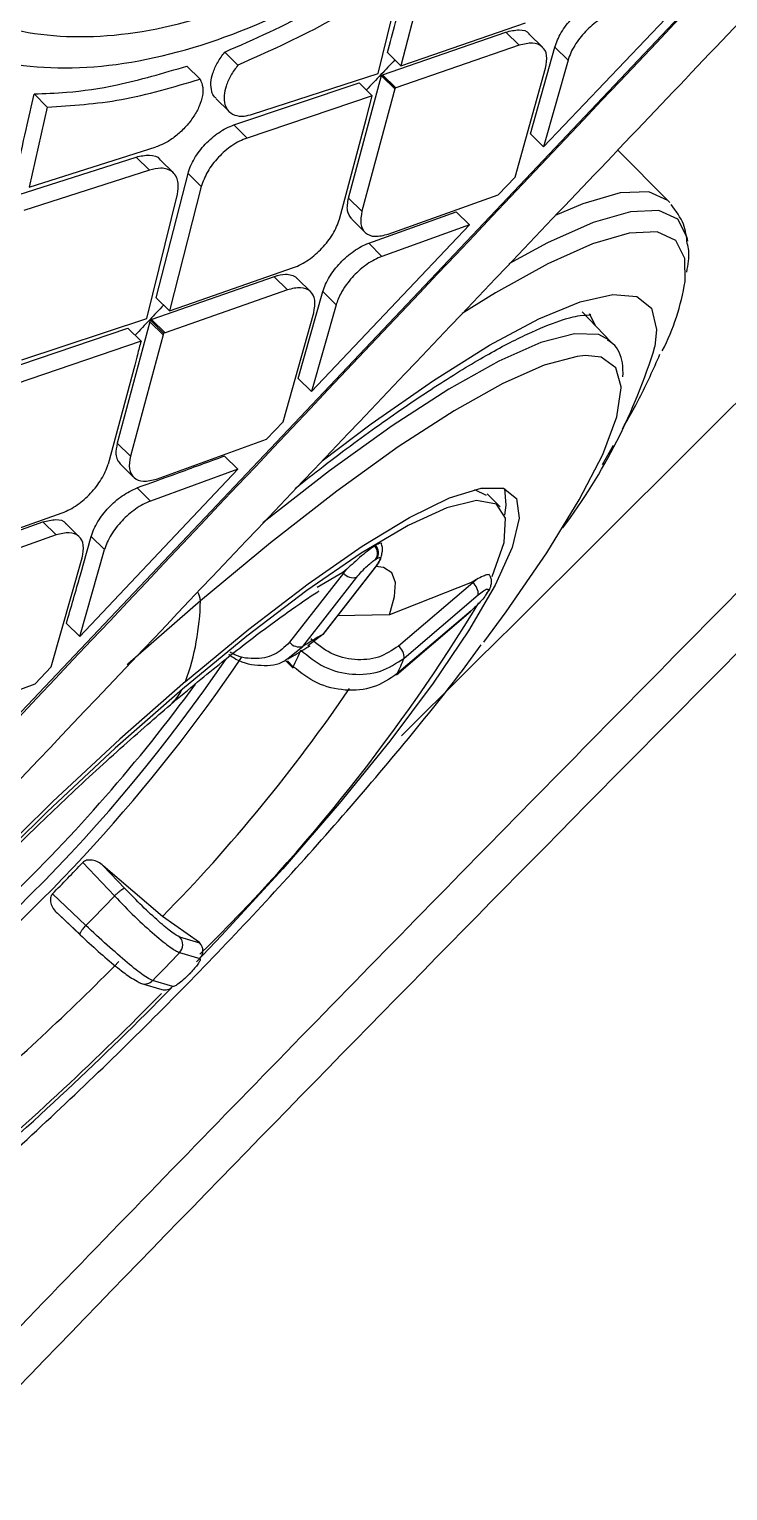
# Model space of a CAD drawing. Extents: x 525 to 613, y 487 to 635.
# Drawn here: x 537.302 to 538.042, y 578.359 to 579.906 of the extents above; entities that cross this region are included whole.
import ezdxf

# ---------------------------------------------------------------- set-up
doc = ezdxf.new("R2010")
doc.units = 0
doc.header["$MEASUREMENT"] = 0
doc.layers.add('1', color=4, linetype='Continuous')
doc.layers.add('STD TEST', color=3, linetype='Continuous')

# ---------------------------------------------------------------- blocks, each defined once
blk = doc.blocks.new('2023 VANGUARD')
at = {"layer": '1', "color": 3, "linetype": 'Continuous', "lineweight": 25}
for p, q in [((-30.8988, -12.6968), (-32.8982, -14.8088)), ((-31.2348, -12.7092), (-31.2642, -12.8234)), ((-31.2883, -12.8316), (-31.2629, -12.7288)), ((-31.113, -12.9093), (-30.9456, -12.7332)), ((-31.2395, -12.815), (-31.1324, -12.778)), ((-31.2837, -12.833), (-31.1529, -12.7877)), ((-31.1388, -12.8016), (-31.1529, -12.7877)), ((-31.1142, -12.8038), (-31.1282, -12.7899)), ((-31.4507, -12.8089), (-31.4368, -12.8227)), ((-31.2642, -12.8234), (-31.2783, -12.8095)), ((-31.1388, -12.8016), (-31.2697, -12.8469)), ((-31.2642, -12.8234), (-31.2395, -12.815)), ((-31.1271, -12.8954), (-31.1013, -12.8037)), ((-31.0872, -12.8176), (-31.1012, -12.8037)), ((-31.4769, -12.8375), (-31.4908, -12.8237)), ((-31.1433, -12.9412), (-31.111, -12.826)), ((-31.0872, -12.8176), (-31.113, -12.9093)), ((-31.4411, -12.8861), (-31.3085, -12.8415)), ((-31.4212, -12.8748), (-31.2883, -12.8316)), ((-31.3195, -12.9635), (-31.2846, -12.8336)), ((-31.2945, -12.8553), (-31.3085, -12.8415)), ((-31.2707, -12.8479), (-31.2847, -12.8341)), ((-31.2705, -12.8471), (-31.2846, -12.8332)), ((-31.2837, -12.833), (-31.2697, -12.8469)), ((-31.6527, -12.8532), (-31.6387, -12.8671)), ((-31.4602, -12.8579), (-31.4462, -12.8717)), ((-31.2945, -12.8553), (-31.4271, -12.8999)), ((-31.2707, -12.8479), (-31.3055, -12.9774)), ((-31.301, -12.88), (-31.2945, -12.8553)), ((-31.2707, -12.8479), (-31.2705, -12.8471)), ((-31.2705, -12.8471), (-31.2697, -12.8469)), ((-31.6387, -12.8671), (-31.6578, -12.9521)), ((-31.4411, -12.8861), (-31.4271, -12.8999)), ((-31.3293, -12.9858), (-31.301, -12.88)), ((-31.113, -12.9093), (-31.1271, -12.8954)), ((-31.6773, -12.9627), (-31.5445, -12.9201)), ((-31.6578, -12.9521), (-31.5234, -12.9093)), ((-31.5305, -12.9339), (-31.5445, -12.9201)), ((-31.505, -12.9368), (-31.519, -12.923)), ((-30.9809, -12.9666), (-31.0346, -12.9129)), ((-31.5305, -12.9339), (-31.6634, -12.9765)), ((-31.5233, -13.069), (-31.4896, -12.9376)), ((-31.4756, -12.9514), (-31.4896, -12.9376)), ((-31.4756, -12.9514), (-31.5093, -13.0829)), ((-31.1612, -12.96), (-31.1433, -12.9412)), ((-31.5332, -13.0912), (-31.5009, -12.9595)), ((-31.3055, -12.9774), (-31.3195, -12.9635)), ((-31.2777, -13.0017), (-31.1612, -12.96)), ((-30.9795, -12.9681), (-30.9809, -12.9666)), ((-31.3163, -12.9857), (-31.3022, -12.9996)), ((-31.2983, -13.0113), (-31.2055, -12.978)), ((-31.1914, -12.9919), (-31.2055, -12.978)), ((-31.3588, -13.1683), (-31.1914, -12.9919)), ((-31.1914, -12.9919), (-31.2842, -13.0252)), ((-31.2842, -13.0252), (-31.2982, -13.0113)), ((-31.3983, -13.0468), (-31.528, -13.0922)), ((-31.4838, -13.0741), (-31.3779, -13.0371)), ((-31.3843, -13.0607), (-31.3983, -13.0468)), ((-31.3843, -13.0607), (-31.5139, -13.1061)), ((-31.3597, -13.0628), (-31.3738, -13.0489)), ((-31.3728, -13.1544), (-31.3469, -13.0626)), ((-31.3328, -13.0765), (-31.3469, -13.0626)), ((-31.5093, -13.0829), (-31.5233, -13.069)), ((-31.5093, -13.0829), (-31.4838, -13.0741)), ((-31.3328, -13.0765), (-31.3588, -13.1683)), ((-31.6656, -13.1349), (-31.5332, -13.0912)), ((-31.5296, -13.0928), (-31.53, -13.0944)), ((-31.528, -13.0922), (-31.5296, -13.0928)), ((-31.5155, -13.1067), (-31.5295, -13.0928)), ((-31.5139, -13.1061), (-31.5279, -13.0923)), ((-31.389, -13.2003), (-31.3565, -13.085)), ((-31.0417, -13.1156), (-31.0721, -13.0841)), ((-31.6855, -13.1462), (-31.5535, -13.1011)), ((-31.53, -13.0944), (-31.5646, -13.223)), ((-31.5535, -13.1011), (-31.5394, -13.1149)), ((-31.516, -13.1082), (-31.5506, -13.2368)), ((-31.516, -13.1082), (-31.53, -13.0944)), ((-31.5155, -13.1067), (-31.516, -13.1082)), ((-31.5139, -13.1061), (-31.5155, -13.1067)), ((-31.5394, -13.1149), (-31.6715, -13.1601)), ((-31.0417, -13.1156), (-31.0435, -13.1139)), ((-31.5461, -13.1403), (-31.5743, -13.2453)), ((-31.3728, -13.1544), (-31.3588, -13.1683)), ((-31.4066, -13.2188), (-31.389, -13.2003)), ((-31.5506, -13.2368), (-31.5646, -13.223)), ((-31.5229, -13.261), (-31.4066, -13.2188)), ((-31.0508, -13.2458), (-31.0392, -13.225)), ((-31.5614, -13.2451), (-31.5474, -13.259)), ((-31.4509, -13.2368), (-31.4368, -13.2507)), ((-31.4368, -13.2507), (-31.6043, -13.4278)), ((-31.4368, -13.2507), (-31.5295, -13.2844)), ((-31.5436, -13.2705), (-31.5295, -13.2844)), ((-31.1861, -13.2722), (-31.1738, -13.278)), ((-31.1592, -13.2906), (-31.1727, -13.2767)), ((-31.7721, -13.3524), (-31.6433, -13.3064)), ((-31.728, -13.3341), (-31.6228, -13.2968)), ((-31.6292, -13.3203), (-31.6433, -13.3064)), ((-31.6048, -13.3223), (-31.6188, -13.3084)), ((-31.6292, -13.3203), (-31.758, -13.3662)), ((-31.5781, -13.3358), (-31.5921, -13.3219)), ((-31.6043, -13.4278), (-31.5781, -13.3358)), ((-31.2918, -13.3319), (-31.2908, -13.3312)), ((-31.6345, -13.4598), (-31.6017, -13.3444)), ((-31.2898, -13.3521), (-31.347, -13.4255)), ((-31.3459, -13.4245), (-31.2887, -13.3512)), ((-31.3216, -13.3565), (-31.3255, -13.3601)), ((-31.325, -13.3606), (-31.3216, -13.3565)), ((-31.2909, -13.3461), (-31.2899, -13.3455)), ((-31.325, -13.3606), (-31.3821, -13.4339)), ((-31.3681, -13.4383), (-31.3109, -13.365)), ((-31.3255, -13.3601), (-31.3528, -13.3758)), ((-31.3255, -13.3601), (-31.325, -13.3606)), ((-31.1886, -13.3703), (-31.2764, -13.4049)), ((-31.1881, -13.3709), (-31.2667, -13.4379)), ((-31.184, -13.3675), (-31.1886, -13.3703)), ((-31.1886, -13.3703), (-31.1881, -13.3709)), ((-31.1881, -13.3709), (-31.184, -13.3675)), ((-31.2608, -13.4507), (-31.1822, -13.3837)), ((-31.1721, -13.38), (-31.1725, -13.3808)), ((-31.17, -13.3774), (-31.1696, -13.3766)), ((-31.2689, -13.4683), (-31.1903, -13.4012)), ((-31.1898, -13.4005), (-31.2684, -13.4675)), ((-31.1898, -13.4005), (-31.1903, -13.4012)), ((-31.6043, -13.4278), (-31.6184, -13.4139)), ((-31.2764, -13.4049), (-31.3313, -13.4058)), ((-31.347, -13.4255), (-31.3626, -13.4378)), ((-31.3836, -13.4506), (-31.3681, -13.4383)), ((-31.6515, -13.4779), (-31.6345, -13.4598)), ((-31.3868, -13.453), (-31.3781, -13.4615)), ((-31.3844, -13.4537), (-31.3782, -13.4598)), ((-31.7678, -13.5207), (-31.6515, -13.4779)), ((-31.2689, -13.4683), (-31.2684, -13.4675)), ((-31.5675, -13.7026), (-31.6011, -13.6672)), ((-31.5167, -13.7243), (-31.5793, -13.6706)), ((-31.5565, -13.6946), (-31.5793, -13.6706)), ((-31.6331, -13.7003), (-31.5978, -13.7338)), ((-31.6306, -13.7182), (-31.604, -13.7434)), ((-31.6279, -13.7209), (-31.6039, -13.7436)), ((-31.4775, -13.7519), (-31.5167, -13.7243)), ((-31.477, -13.7524), (-31.4984, -13.7461)), ((-31.4763, -13.7532), (-31.4775, -13.7519)), ((-31.4775, -13.7519), (-31.477, -13.7524)), ((-31.477, -13.7524), (-31.4763, -13.7532)), ((-31.4986, -13.7626), (-31.4772, -13.7689)), ((-31.4871, -13.7841), (-31.4885, -13.7855)), ((-31.4882, -13.7855), (-31.4868, -13.784)), ((-31.5388, -13.7953), (-31.5174, -13.8016)), ((-31.5058, -13.7985), (-31.5273, -13.7922))]:
    blk.add_line(p, q, dxfattribs=at)
at = {"layer": '1', "color": 3, "linetype": 'Continuous', "lineweight": 25, "flags": 128}
for points in [[(-30.9809, -12.9666), (-30.9814, -12.9661), (-31.0016, -12.9568), (-31.0318, -12.958), (-31.0715, -12.9696), (-31.1008, -12.9819)], [(-30.9604, -13.009), (-30.961, -13.0053), (-30.9709, -12.9859), (-30.991, -12.9767), (-31.021, -12.9779), (-31.0604, -12.9893), (-31.1088, -13.011), (-31.1498, -13.0333)], [(-30.9632, -13.0519), (-30.9634, -13.0274), (-30.9731, -13.0084), (-30.9929, -12.9994), (-31.0223, -13.0005), (-31.0611, -13.0118), (-31.1086, -13.033), (-31.1641, -13.064), (-31.1993, -13.0859)], [(-31.3477, -13.2417), (-31.2958, -13.2027), (-31.2298, -13.1567), (-31.1703, -13.1194), (-31.1182, -13.0915), (-31.0744, -13.0735), (-31.0396, -13.0655), (-31.0142, -13.0677), (-30.9988, -13.0802), (-30.9935, -13.1026), (-30.9953, -13.1207)], [(-31.0649, -13.0858), (-31.0583, -13.098), (-31.0582, -13.0985)], [(-31.0435, -13.1139), (-31.0546, -13.1081), (-31.0805, -13.1072), (-31.1161, -13.1166), (-31.1606, -13.1363), (-31.2133, -13.1659), (-31.2734, -13.2048), (-31.3398, -13.2525), (-31.4104, -13.3074)], [(-31.0686, -13.1303), (-31.0775, -13.1312), (-31.1124, -13.1404), (-31.1561, -13.1598), (-31.2079, -13.1888), (-31.2669, -13.2271), (-31.3321, -13.2739), (-31.4024, -13.3285), (-31.4765, -13.39)], [(-31.0309, -13.1635), (-31.0364, -13.1432), (-31.052, -13.1321), (-31.0686, -13.1303)], [(-31.1763, -13.4338), (-31.1526, -13.4017), (-31.1095, -13.3392), (-31.0753, -13.2832), (-31.0505, -13.2349), (-31.0356, -13.1951), (-31.0309, -13.1643), (-31.0309, -13.1635)], [(-31.4922, -13.4754), (-31.4252, -13.4201), (-31.3624, -13.372), (-31.3052, -13.3323), (-31.2549, -13.3017), (-31.2126, -13.281), (-31.1791, -13.2706), (-31.1554, -13.2707), (-31.1419, -13.2815), (-31.1389, -13.3025), (-31.1465, -13.3334), (-31.1645, -13.3735), (-31.1926, -13.4218), (-31.23, -13.4773), (-31.2759, -13.5387), (-31.3294, -13.6048), (-31.3892, -13.6739), (-31.454, -13.7445), (-31.4806, -13.7724)], [(-31.1542, -13.2992), (-31.1526, -13.2888), (-31.1542, -13.2711)], [(-31.1677, -13.3642), (-31.1549, -13.3282), (-31.1534, -13.3024), (-31.1631, -13.2875), (-31.184, -13.2838), (-31.2154, -13.2914), (-31.2565, -13.3102), (-31.3064, -13.3396), (-31.3639, -13.379), (-31.4275, -13.4274), (-31.4956, -13.4835)], [(-31.2764, -13.4049), (-31.2708, -13.3856), (-31.27, -13.3707), (-31.2739, -13.3603), (-31.2827, -13.3547), (-31.2906, -13.3536)], [(-31.2898, -13.3521), (-31.2888, -13.3513), (-31.2887, -13.3512)], [(-31.2887, -13.3512), (-31.2881, -13.3502), (-31.288, -13.3496)], [(-31.4765, -13.39), (-31.5532, -13.4572), (-31.5541, -13.458)], [(-31.3459, -13.4245), (-31.346, -13.4246), (-31.347, -13.4255)], [(-31.4922, -13.4754), (-31.5619, -13.5366), (-31.6327, -13.6025), (-31.7031, -13.6716), (-31.7714, -13.7422), (-31.8362, -13.8129), (-31.896, -13.882), (-31.9495, -13.948), (-31.9955, -14.0094), (-32.0329, -14.0649), (-32.0609, -14.1132), (-32.0789, -14.1533), (-32.0865, -14.1842), (-32.0835, -14.2052), (-32.07, -14.216), (-32.0463, -14.2161), (-32.0129, -14.2058), (-31.9705, -14.185), (-31.9202, -14.1545), (-31.863, -14.1147), (-31.8002, -14.0666), (-31.7332, -14.0114)], [(-31.4956, -13.4835), (-31.5667, -13.5461), (-31.6388, -13.6135), (-31.7103, -13.6841), (-31.7794, -13.7562), (-31.8444, -13.8279), (-31.9037, -13.8976), (-31.9558, -13.9635), (-31.9994, -14.024), (-32.0336, -14.0775), (-32.0573, -14.1229)], [(-31.4882, -13.7855), (-31.4882, -13.7855), (-31.4885, -13.7855)], [(-31.4871, -13.7841), (-31.4868, -13.784), (-31.4868, -13.7838), (-31.4869, -13.7835)]]:
    blk.add_lwpolyline(points, dxfattribs=at)
at = {"layer": '1', "color": 3, "linetype": 'Continuous', "lineweight": 25}
for centre, radius, start, end in [((-31.2087, -13.0119), 0.2487, 332.8873, 350.7415), ((-31.5908, -12.9391), 0.6227, 323.1436, 343.037), ((-31.3011, -13.3396), 0.0121, 327.2055, 39.7391), ((-31.3001, -13.339), 0.0121, 327.2055, 39.7391), ((-31.3147, -13.3522), 0.0133, 219.1751, 286.3601), ((-31.1976, -13.383), 0.0154, 357.397, 51.7679), ((-31.4958, -13.3908), 0.0193, 2.5666, 30.8642), ((-31.1787, -13.3735), 0.00961, 310.2856, 335.728), ((-31.1783, -13.3727), 0.00956, 310.2298, 346.43), ((-31.7435, -13.3849), 0.2671, 340.1963, 358.9073), ((-32.8038, -12.4076), 1.8975, 314.3574, 328.7503), ((-31.3719, -13.4255), 0.0133, 219.1741, 286.3598), ((-31.0454, -13.9457), 0.6013, 120.1035, 122.458), ((-32.9051, -12.4511), 1.7792, 309.505, 325.8426), ((-31.5647, -13.3653), 0.2091, 333.1296, 338.454), ((-31.2762, -13.45), 0.0154, 357.3974, 51.7686), ((-32.8823, -12.4737), 1.7349, 304.295, 325.6697), ((-31.4917, -13.357), 0.2492, 333.6731, 337.9105), ((-32.8851, -12.4536), 1.7376, 313.8099, 323.8627), ((-32.7728, -12.4926), 1.7593, 315.5602, 325.7504), ((-31.5418, -13.4613), 0.0512, 310.8363, 334.3093), ((-33.3042, -12.0514), 2.3476, 315.3834, 316.5058), ((-33.2699, -12.0857), 2.3479, 315.414, 316.4751), ((-31.5071, -13.7543), 0.0119, 315.8117, 43.042), ((-31.4857, -13.7606), 0.0119, 315.8117, 43.0402), ((-33.5063, -11.8537), 2.7308, 310.5996, 315.3722), ((-33.5222, -11.8334), 2.7959, 315.5221, 316.3671), ((-34.066, -11.2924), 3.5826, 310.6298, 315.5795), ((-33.9668, -11.3936), 3.4376, 310.6051, 315.4367), ((-31.5356, -13.7844), 0.0114, 226.4751, 253.6534), ((-31.5356, -13.7843), 0.0115, 253.8936, 316.2553), ((-31.5142, -13.7905), 0.0115, 253.8936, 316.2553)]:
    blk.add_arc(centre, radius, start, end, dxfattribs=at)
for points, knots in [([(-26.2566, -9.0066), (-26.2864, -9.0326), (-26.3462, -9.0848), (-26.4359, -9.1634), (-26.5259, -9.2425), (-26.6162, -9.322), (-26.7068, -9.4021), (-26.7976, -9.4826), (-26.9625, -9.6292), (-27.2007, -9.8424), (-27.5634, -10.1702), (-27.9771, -10.5489), (-28.6449, -11.1694), (-29.5104, -11.9931), (-30.387, -12.8555), (-31.0802, -13.5544), (-31.5958, -14.0829), (-32.1064, -14.615), (-32.5004, -15.0325), (-32.7801, -15.3322), (-32.9483, -15.5135), (-33.1156, -15.6948), (-33.282, -15.8763), (-33.4475, -16.0578), (-33.6121, -16.2395), (-33.7759, -16.4212), (-33.9388, -16.6031), (-34.1008, -16.785), (-34.2619, -16.967), (-34.4222, -17.1491), (-34.5284, -17.2708), (-34.5815, -17.3315)], [0, 0, 0, 0, 0.010126, 0.020295, 0.030505, 0.040758, 0.051054, 0.061392, 0.071773, 0.107388, 0.142994, 0.196448, 0.250296, 0.375054, 0.500194, 0.562652, 0.625129, 0.687783, 0.750122, 0.771141, 0.792123, 0.813067, 0.833974, 0.854846, 0.875682, 0.896484, 0.917252, 0.937986, 0.958689, 0.97936, 1, 1, 1, 1]), ([(-34.2953, -16.3564), (-34.1482, -16.2012), (-33.8522, -15.8888), (-33.42, -15.4314), (-33.0101, -14.9978), (-32.6366, -14.6027), (-32.2647, -14.2094), (-31.8859, -13.8093), (-31.4915, -13.3934), (-31.1636, -13.0484), (-30.8998, -12.7711), (-30.6977, -12.5589), (-30.4946, -12.3458), (-30.2801, -12.1209), (-30.0435, -11.873), (-29.7782, -11.5954), (-29.4728, -11.2761), (-29.1252, -10.9132), (-28.7335, -10.5043), (-28.3069, -10.0592), (-27.8593, -9.5924), (-27.5544, -9.2736), (-27.4031, -9.1154)], [0, 0, 0, 0, 0.064164, 0.129134, 0.188798, 0.243179, 0.292266, 0.351199, 0.408496, 0.464259, 0.494029, 0.523343, 0.552199, 0.582361, 0.616634, 0.655054, 0.697624, 0.749251, 0.805912, 0.867594, 0.93432, 1, 1, 1, 1]), ([(-26.5548, -9.3729), (-26.8823, -9.6598), (-27.5372, -10.2335), (-28.505, -11.1178), (-29.4609, -12.0181), (-30.4026, -12.9353), (-31.3297, -13.8678), (-32.2405, -14.8151), (-33.1358, -15.775), (-33.7174, -16.4252), (-34.0082, -16.7503)], [0, 0, 0, 0, 0.125, 0.25, 0.375, 0.5, 0.625, 0.75, 0.875, 1, 1, 1, 1]), ([(-25.4146, -10.4282), (-25.7372, -10.6679), (-26.3791, -11.1448), (-27.2948, -11.9177), (-28.1843, -12.7094), (-29.0476, -13.5262), (-29.8857, -14.3564), (-30.7025, -15.1973), (-31.4896, -16.0589), (-32.2522, -16.9521), (-32.7261, -17.5775), (-32.9643, -17.8919)], [0, 0, 0, 0, 0.113392, 0.225638, 0.337341, 0.448782, 0.560233, 0.669481, 0.778832, 0.888788, 1, 1, 1, 1]), ([(-24.9408, -10.9166), (-25.0731, -11.004), (-25.3406, -11.1805), (-25.7398, -11.4588), (-26.1419, -11.7506), (-26.5459, -12.0569), (-26.94, -12.3686), (-27.3913, -12.7403), (-27.9037, -13.1831), (-28.49, -13.719), (-29.0089, -14.2196), (-29.452, -14.6653), (-29.8107, -15.0385), (-30.1521, -15.4062), (-30.4762, -15.7679), (-30.7928, -16.1342), (-31.1698, -16.5871), (-31.5985, -17.1306), (-32.0622, -17.7557), (-32.3496, -18.1776), (-32.4913, -18.3855)], [0, 0, 0, 0, 0.044709, 0.090349, 0.13691, 0.184379, 0.232745, 0.277954, 0.348418, 0.422679, 0.500679, 0.550525, 0.598903, 0.645795, 0.691185, 0.735062, 0.781563, 0.856423, 0.929252, 1, 1, 1, 1]), ([(-30.8969, -12.2791), (-30.9227, -12.3251), (-30.9742, -12.4171), (-31.0852, -12.5478), (-31.2116, -12.6621), (-31.3481, -12.7519), (-31.4854, -12.8101), (-31.615, -12.832), (-31.7288, -12.8153), (-31.8202, -12.7609), (-31.8833, -12.6718), (-31.9134, -12.5539), (-31.9075, -12.4162), (-31.865, -12.2694), (-31.7879, -12.1245), (-31.6808, -11.992), (-31.5509, -11.8807), (-31.4072, -11.7983), (-31.2604, -11.7495), (-31.1212, -11.7365), (-31.0003, -11.7599), (-30.9064, -11.817), (-30.846, -11.9036), (-30.8239, -12.0142), (-30.8378, -12.1417), (-30.8772, -12.2333), (-30.8969, -12.2791)], [0, 0, 0, 0, 0.041607, 0.083241, 0.124868, 0.166463, 0.208051, 0.249701, 0.291426, 0.333201, 0.37497, 0.4167, 0.458391, 0.500024, 0.541607, 0.583193, 0.624799, 0.666416, 0.708056, 0.749714, 0.791382, 0.833124, 0.874939, 0.916728, 0.958401, 1, 1, 1, 1]), ([(-30.925, -12.2801), (-30.9491, -12.3234), (-30.9974, -12.4099), (-31.1015, -12.5327), (-31.2202, -12.6399), (-31.3486, -12.724), (-31.4776, -12.7783), (-31.5995, -12.7985), (-31.7066, -12.7826), (-31.7925, -12.7315), (-31.8516, -12.6479), (-31.8797, -12.5375), (-31.8739, -12.4085), (-31.8337, -12.271), (-31.7612, -12.1352), (-31.6606, -12.0109), (-31.5388, -11.9064), (-31.4041, -11.8289), (-31.2666, -11.7828), (-31.1363, -11.7704), (-31.023, -11.7921), (-30.935, -11.8457), (-30.8781, -11.9271), (-30.8571, -12.0311), (-30.8698, -12.151), (-30.9066, -12.2371), (-30.925, -12.2801)], [0, 0, 0, 0, 0.04161, 0.083271, 0.124923, 0.166513, 0.208078, 0.24971, 0.291446, 0.33324, 0.375013, 0.41673, 0.458406, 0.500035, 0.541625, 0.583217, 0.624828, 0.666452, 0.708096, 0.749746, 0.791398, 0.83314, 0.874969, 0.916762, 0.958421, 1, 1, 1, 1]), ([(-31.2635, -13.5329), (-31.2614, -13.5308), (-30.8592, -13.132), (-30.4415, -12.7142), (-30.028, -12.2971), (-30.0111, -12.2801)], [0, 0, 0, 0, 0.005031, 0.959434, 1, 1, 1, 1]), ([(-30.8971, -12.6971), (-31.3091, -13.1322), (-31.9424, -13.8012), (-33.0721, -15.0172), (-33.7928, -15.7949), (-34.2948, -16.3366)], [0, 0, 0, 0, 0.360925, 0.55487, 1, 1, 1, 1]), ([(-31.2783, -12.8095), (-31.2727, -12.7883), (-31.2628, -12.7503), (-31.2531, -12.7121), (-31.2488, -12.6953)], [0, 0, 0, 0, 0.56, 1, 1, 1, 1]), ([(-31.4507, -12.8089), (-31.4193, -12.795), (-31.3612, -12.7694), (-31.3034, -12.732), (-31.2769, -12.7149)], [0, 0, 0, 0, 0.541257, 1, 1, 1, 1]), ([(-31.2629, -12.7288), (-31.2902, -12.7463), (-31.3481, -12.7834), (-31.4061, -12.8091), (-31.4368, -12.8227)], [0, 0, 0, 0, 0.4702703, 1, 1, 1, 1]), ([(-31.1013, -12.8037), (-31.0993, -12.7986), (-31.0954, -12.7883), (-31.0832, -12.7726), (-31.068, -12.7594), (-31.0577, -12.7548), (-31.0526, -12.7525)], [0, 0, 0, 0, 0.25022, 0.499937, 0.749685, 1, 1, 1, 1]), ([(-31.0385, -12.7663), (-31.0411, -12.7674), (-31.0463, -12.7695), (-31.0567, -12.776), (-31.0691, -12.7866), (-31.0789, -12.7993), (-31.0846, -12.8098), (-31.0863, -12.815), (-31.0872, -12.8176)], [0, 0, 0, 0, 0.130285, 0.257225, 0.500202, 0.742944, 0.869792, 1, 1, 1, 1]), ([(-31.1529, -12.7877), (-31.1482, -12.7866), (-31.1388, -12.7843), (-31.1303, -12.7864), (-31.1286, -12.7898), (-31.1285, -12.7901)], [0, 0, 0, 0, 0.480701, 0.961401, 1, 1, 1, 1]), ([(-31.111, -12.826), (-31.1102, -12.8213), (-31.1086, -12.8118), (-31.114, -12.8024), (-31.1242, -12.7981), (-31.134, -12.8004), (-31.1388, -12.8016)], [0, 0, 0, 0, 0.249865, 0.499876, 0.749986, 1, 1, 1, 1]), ([(-31.4598, -12.8575), (-31.4605, -12.8571), (-31.4628, -12.8556), (-31.4649, -12.8501), (-31.4659, -12.8418), (-31.4636, -12.831), (-31.4587, -12.8198), (-31.4534, -12.8125), (-31.4507, -12.8089)], [0, 0, 0, 0, 0.0603036, 0.2106438, 0.4173683, 0.6057561, 0.8052269, 1, 1, 1, 1]), ([(-31.6527, -12.8532), (-31.6412, -12.8528), (-31.6128, -12.8518), (-31.5592, -12.844), (-31.5157, -12.8311), (-31.4908, -12.8237)], [0, 0, 0, 0, 0.222556, 0.555921, 1, 1, 1, 1]), ([(-31.4368, -12.8227), (-31.4395, -12.8263), (-31.4448, -12.8336), (-31.4496, -12.8449), (-31.4519, -12.8555), (-31.4511, -12.864), (-31.4475, -12.8713), (-31.4409, -12.8761), (-31.4313, -12.8773), (-31.4243, -12.8755), (-31.4212, -12.8748)], [0, 0, 0, 0, 0.123565, 0.249828, 0.368653, 0.499611, 0.593992, 0.749545, 0.889951, 1, 1, 1, 1]), ([(-31.2706, -12.8172), (-31.2755, -12.8223), (-31.2855, -12.833), (-31.2956, -12.8437), (-31.3008, -12.8491)], [0, 0, 0, 0, 0.487367, 1, 1, 1, 1]), ([(-31.4769, -12.8375), (-31.4756, -12.8402), (-31.4735, -12.8452), (-31.474, -12.8553), (-31.4772, -12.8659), (-31.4833, -12.8771), (-31.4915, -12.8878), (-31.5013, -12.8972), (-31.5123, -12.9049), (-31.5196, -12.9078), (-31.5234, -12.9093)], [0, 0, 0, 0, 0.138369, 0.249811, 0.379254, 0.49959, 0.624592, 0.749544, 0.869599, 1, 1, 1, 1]), ([(-31.6717, -12.9383), (-31.6682, -12.9225), (-31.6617, -12.8942), (-31.6554, -12.8658), (-31.6527, -12.8533)], [0, 0, 0, 0, 0.56, 1, 1, 1, 1]), ([(-31.4896, -12.9376), (-31.4888, -12.9349), (-31.4872, -12.9297), (-31.4817, -12.919), (-31.472, -12.9061), (-31.4596, -12.8955), (-31.4491, -12.8892), (-31.4438, -12.8871), (-31.4411, -12.8861)], [0, 0, 0, 0, 0.128393, 0.254756, 0.500178, 0.742773, 0.869683, 1, 1, 1, 1]), ([(-31.4271, -12.8999), (-31.4298, -12.901), (-31.435, -12.903), (-31.4456, -12.9093), (-31.4579, -12.9199), (-31.47, -12.9356), (-31.4737, -12.9461), (-31.4756, -12.9514)], [0, 0, 0, 0, 0.129879, 0.256742, 0.50041, 0.746749, 1, 1, 1, 1]), ([(-31.5445, -12.92), (-31.5397, -12.919), (-31.5301, -12.917), (-31.5213, -12.9193), (-31.5194, -12.9229), (-31.5193, -12.9232)], [0, 0, 0, 0, 0.4778058, 0.9556117, 1, 1, 1, 1]), ([(-31.5009, -12.9595), (-31.5003, -12.9554), (-31.4993, -12.9487), (-31.5016, -12.941), (-31.5054, -12.9358), (-31.5113, -12.9326), (-31.5195, -12.9312), (-31.5263, -12.9329), (-31.5305, -12.9339)], [0, 0, 0, 0, 0.209224, 0.344643, 0.50033, 0.654975, 0.789936, 1, 1, 1, 1]), ([(-31.3161, -12.9855), (-31.3181, -12.9829), (-31.3222, -12.9775), (-31.3205, -12.9683), (-31.3195, -12.9635)], [0, 0, 0, 0, 0.479124, 1, 1, 1, 1]), ([(-30.9609, -13.0115), (-30.9617, -13.0046), (-30.9633, -12.9899), (-30.973, -12.9771), (-30.9781, -12.9702)], [0, 0, 0, 0, 0.4664901, 1, 1, 1, 1]), ([(-31.3779, -13.0371), (-31.3752, -13.036), (-31.3699, -13.0339), (-31.3595, -13.0275), (-31.3473, -13.0169), (-31.3375, -13.0042), (-31.3319, -12.9936), (-31.3302, -12.9884), (-31.3293, -12.9858)], [0, 0, 0, 0, 0.131745, 0.25917, 0.500173, 0.741632, 0.868813, 1, 1, 1, 1]), ([(-31.3055, -12.9774), (-31.3063, -12.9822), (-31.3078, -12.9917), (-31.3024, -13.0011), (-31.2922, -13.0053), (-31.2825, -13.0029), (-31.2777, -13.0017)], [0, 0, 0, 0, 0.24979, 0.499781, 0.749912, 1, 1, 1, 1]), ([(-31.3469, -13.0626), (-31.346, -13.06), (-31.3443, -13.0549), (-31.3386, -13.0443), (-31.3288, -13.0316), (-31.3165, -13.021), (-31.3061, -13.0145), (-31.3009, -13.0124), (-31.2983, -13.0113)], [0, 0, 0, 0, 0.129753, 0.256474, 0.49995, 0.74257, 0.869542, 1, 1, 1, 1]), ([(-30.9615, -13.0418), (-30.96, -13.0342), (-30.9579, -13.0239), (-30.9603, -13.014), (-30.9609, -13.0115)], [0, 0, 0, 0, 0.743729, 1, 1, 1, 1]), ([(-31.2842, -13.0252), (-31.2868, -13.0263), (-31.292, -13.0284), (-31.3024, -13.0349), (-31.3124, -13.0434), (-31.3211, -13.0537), (-31.3278, -13.0635), (-31.3311, -13.0718), (-31.3327, -13.076), (-31.3328, -13.0765)], [0, 0, 0, 0, 0.130455, 0.25741, 0.499846, 0.62473, 0.773351, 0.973966, 1, 1, 1, 1]), ([(-31.3739, -13.049), (-31.374, -13.0488), (-31.3754, -13.0468), (-31.3797, -13.0452), (-31.3874, -13.0439), (-31.3942, -13.0457), (-31.3983, -13.0468)], [0, 0, 0, 0, 0.038558, 0.334831, 0.594087, 1, 1, 1, 1]), ([(-31.3565, -13.085), (-31.3557, -13.0802), (-31.3541, -13.0707), (-31.3595, -13.0614), (-31.3697, -13.0571), (-31.3794, -13.0595), (-31.3843, -13.0607)], [0, 0, 0, 0, 0.249849, 0.499863, 0.749972, 1, 1, 1, 1]), ([(-31.5155, -13.0768), (-31.5204, -13.082), (-31.5304, -13.0926), (-31.5405, -13.1033), (-31.5456, -13.1088)], [0, 0, 0, 0, 0.486049, 1, 1, 1, 1]), ([(-31.3761, -13.2709), (-31.3661, -13.263), (-31.3335, -13.2371), (-31.2825, -13.1999), (-31.2244, -13.1603), (-31.173, -13.1291), (-31.1294, -13.1063), (-31.0958, -13.0928), (-31.0736, -13.087), (-31.0623, -13.0874), (-31.0631, -13.0871), (-31.0634, -13.0871)], [0, 0, 0, 0, 0.059471, 0.195295, 0.330548, 0.464881, 0.597669, 0.727768, 0.839994, 0.946097, 1, 1, 1, 1]), ([(-31.5394, -13.1149), (-31.5407, -13.1198), (-31.5429, -13.1282), (-31.5452, -13.1367), (-31.5461, -13.1403)], [0, 0, 0, 0, 0.5692049, 1, 1, 1, 1]), ([(-31.029, -13.1527), (-31.0289, -13.1478), (-31.0289, -13.1352), (-31.035, -13.1202), (-31.0435, -13.115), (-31.0455, -13.1138)], [0, 0, 0, 0, 0.327571, 0.840567, 1, 1, 1, 1]), ([(-31.0296, -13.2078), (-31.0234, -13.1971), (-31.009, -13.1721), (-30.9968, -13.1446), (-30.9898, -13.1289)], [0, 0, 0, 0, 0.428689, 1, 1, 1, 1]), ([(-31.5646, -13.223), (-31.5654, -13.2271), (-31.5666, -13.2338), (-31.5648, -13.241), (-31.5625, -13.2437), (-31.5613, -13.245)], [0, 0, 0, 0, 0.4499207, 0.7284119, 1, 1, 1, 1]), ([(-31.6228, -13.2968), (-31.6201, -13.2957), (-31.6148, -13.2935), (-31.6045, -13.287), (-31.5923, -13.2765), (-31.5825, -13.2637), (-31.5769, -13.2532), (-31.5752, -13.2479), (-31.5743, -13.2453)], [0, 0, 0, 0, 0.132016, 0.259537, 0.500221, 0.742006, 0.869086, 1, 1, 1, 1]), ([(-31.5506, -13.2368), (-31.5514, -13.2416), (-31.5529, -13.2511), (-31.5476, -13.2604), (-31.5374, -13.2647), (-31.5278, -13.2622), (-31.5229, -13.261)], [0, 0, 0, 0, 0.249762, 0.499759, 0.749903, 1, 1, 1, 1]), ([(-31.4509, -13.2368), (-31.4682, -13.2431), (-31.499, -13.2544), (-31.53, -13.2656), (-31.5436, -13.2705)], [0, 0, 0, 0, 0.56, 1, 1, 1, 1]), ([(-31.5921, -13.3219), (-31.5913, -13.3193), (-31.5895, -13.3142), (-31.5839, -13.3037), (-31.5741, -13.2909), (-31.5618, -13.2803), (-31.5514, -13.2738), (-31.5462, -13.2716), (-31.5436, -13.2705)], [0, 0, 0, 0, 0.129474, 0.25603, 0.499543, 0.742092, 0.869233, 1, 1, 1, 1]), ([(-31.5295, -13.2844), (-31.5321, -13.2855), (-31.5373, -13.2877), (-31.5477, -13.2942), (-31.56, -13.3048), (-31.5698, -13.3176), (-31.5755, -13.3281), (-31.5772, -13.3332), (-31.5781, -13.3358)], [0, 0, 0, 0, 0.130836, 0.257959, 0.500215, 0.743595, 0.870274, 1, 1, 1, 1]), ([(-31.6433, -13.3064), (-31.6386, -13.3053), (-31.6293, -13.3029), (-31.6209, -13.3049), (-31.6192, -13.3084), (-31.619, -13.3086)], [0, 0, 0, 0, 0.480701, 0.961402, 1, 1, 1, 1]), ([(-31.6017, -13.3444), (-31.6009, -13.3397), (-31.5992, -13.3302), (-31.6046, -13.3209), (-31.6147, -13.3167), (-31.6244, -13.3191), (-31.6292, -13.3203)], [0, 0, 0, 0, 0.249834, 0.499853, 0.749967, 1, 1, 1, 1]), ([(-31.6184, -13.4139), (-31.6134, -13.3968), (-31.6046, -13.3662), (-31.5959, -13.3354), (-31.5921, -13.3219)], [0, 0, 0, 0, 0.56, 1, 1, 1, 1]), ([(-31.2918, -13.3319), (-31.2938, -13.3332), (-31.2979, -13.3359), (-31.3058, -13.3424), (-31.314, -13.3496), (-31.3191, -13.3543), (-31.3216, -13.3565)], [0, 0, 0, 0, 0.247558, 0.500834, 0.753648, 1, 1, 1, 1]), ([(-31.2845, -13.3296), (-31.2849, -13.3292), (-31.2858, -13.3285), (-31.2891, -13.3303), (-31.2908, -13.3312)], [0, 0, 0, 0, 0.505777, 1, 1, 1, 1]), ([(-31.2881, -13.3498), (-31.287, -13.3478), (-31.285, -13.344), (-31.2843, -13.3404), (-31.284, -13.3388)], [0, 0, 0, 0, 0.532064, 1, 1, 1, 1]), ([(-31.284, -13.3388), (-31.2839, -13.3384), (-31.2833, -13.336), (-31.2835, -13.3329), (-31.2844, -13.331), (-31.2847, -13.3303)], [0, 0, 0, 0, 0.094685, 0.693782, 1, 1, 1, 1]), ([(-31.3109, -13.365), (-31.3093, -13.363), (-31.306, -13.359), (-31.3, -13.3532), (-31.2948, -13.3487), (-31.2922, -13.347), (-31.2909, -13.3461)], [0, 0, 0, 0, 0.279486, 0.559002, 0.779415, 1, 1, 1, 1]), ([(-31.2899, -13.3455), (-31.2886, -13.3448), (-31.2861, -13.3435), (-31.2854, -13.3449), (-31.2867, -13.3479), (-31.2888, -13.3507), (-31.2898, -13.3521)], [0, 0, 0, 0, 0.2796579, 0.5592269, 0.7795818, 1, 1, 1, 1]), ([(-31.1702, -13.3633), (-31.1702, -13.3632), (-31.17, -13.3621), (-31.1722, -13.3622), (-31.1767, -13.3635), (-31.1816, -13.3662), (-31.184, -13.3675)], [0, 0, 0, 0, 0.006839, 0.341257, 0.674857, 1, 1, 1, 1]), ([(-31.169, -13.375), (-31.1687, -13.3735), (-31.1679, -13.3705), (-31.1685, -13.3665), (-31.1694, -13.3641), (-31.1702, -13.3633), (-31.1702, -13.3633)], [0, 0, 0, 0, 0.323859, 0.657621, 0.994879, 1, 1, 1, 1]), ([(-31.5083, -13.5001), (-31.4987, -13.4919), (-31.471, -13.4686), (-31.4282, -13.4344), (-31.3861, -13.4032), (-31.36, -13.3852), (-31.3511, -13.3797), (-31.3506, -13.3794)], [0, 0, 0, 0, 0.1581946, 0.4517404, 0.7381267, 0.9845282, 1, 1, 1, 1]), ([(-31.1725, -13.3808), (-31.1733, -13.3822), (-31.1749, -13.385), (-31.1797, -13.3907), (-31.1849, -13.3962), (-31.1881, -13.399), (-31.1898, -13.4005)], [0, 0, 0, 0, 0.2796579, 0.5592269, 0.7795818, 1, 1, 1, 1]), ([(-31.1822, -13.3837), (-31.1803, -13.3821), (-31.1764, -13.379), (-31.1729, -13.3773), (-31.1714, -13.3776), (-31.1719, -13.3792), (-31.1721, -13.38)], [0, 0, 0, 0, 0.279486, 0.559002, 0.779415, 1, 1, 1, 1]), ([(-31.1733, -13.3821), (-31.1731, -13.3818), (-31.1726, -13.3812), (-31.1723, -13.3807), (-31.1721, -13.3804)], [0, 0, 0, 0, 0.377451, 1, 1, 1, 1]), ([(-31.3821, -13.4339), (-31.3873, -13.439), (-31.3976, -13.449), (-31.4196, -13.4522), (-31.4366, -13.45), (-31.4441, -13.4447), (-31.4448, -13.4442)], [0, 0, 0, 0, 0.322314, 0.645389, 0.968394, 1, 1, 1, 1]), ([(-31.2667, -13.4379), (-31.2735, -13.4424), (-31.287, -13.4514), (-31.3131, -13.4536), (-31.3392, -13.4471), (-31.3528, -13.4359), (-31.3595, -13.4303)], [0, 0, 0, 0, 0.249775, 0.500139, 0.75045, 1, 1, 1, 1]), ([(-31.7694, -14.0572), (-31.7553, -14.045), (-31.7138, -14.0093), (-31.6453, -13.9472), (-31.5648, -13.8707), (-31.4867, -13.7926), (-31.4111, -13.7132), (-31.338, -13.6325), (-31.2679, -13.5504), (-31.2145, -13.485), (-31.1866, -13.4469), (-31.179, -13.4366)], [0, 0, 0, 0, 0.0661386, 0.1941198, 0.319048, 0.4425126, 0.5660406, 0.6906169, 0.8179342, 0.9504935, 1, 1, 1, 1]), ([(-31.4465, -13.4465), (-31.444, -13.4483), (-31.4334, -13.4562), (-31.4122, -13.4592), (-31.3925, -13.4581), (-31.3849, -13.4516), (-31.3836, -13.4506)], [0, 0, 0, 0, 0.12292, 0.521551, 0.92021, 1, 1, 1, 1]), ([(-31.3834, -13.4516), (-31.3771, -13.4476), (-31.3689, -13.4425), (-31.3617, -13.4384), (-31.3601, -13.4375)], [0, 0, 0, 0, 0.779889, 1, 1, 1, 1]), ([(-31.3702, -13.4421), (-31.3622, -13.4487), (-31.3463, -13.4619), (-31.3156, -13.4693), (-31.2848, -13.4666), (-31.2688, -13.456), (-31.2608, -13.4507)], [0, 0, 0, 0, 0.249978, 0.499965, 0.74997, 1, 1, 1, 1]), ([(-31.2684, -13.4675), (-31.2764, -13.4728), (-31.2923, -13.4834), (-31.3231, -13.4861), (-31.3539, -13.4789), (-31.3701, -13.4662), (-31.3782, -13.4598)], [0, 0, 0, 0, 0.25003, 0.500035, 0.750022, 1, 1, 1, 1]), ([(-31.7046, -13.6835), (-31.6864, -13.6652), (-31.6487, -13.6274), (-31.5906, -13.5727), (-31.5432, -13.5301), (-31.5164, -13.507), (-31.5083, -13.5001)], [0, 0, 0, 0, 0.278541, 0.576582, 0.873075, 1, 1, 1, 1]), ([(-31.5793, -13.6706), (-31.581, -13.6692), (-31.5844, -13.6665), (-31.5899, -13.6648), (-31.5941, -13.6644), (-31.5969, -13.6647), (-31.5993, -13.6656), (-31.6005, -13.6667), (-31.6011, -13.6672)], [0, 0, 0, 0, 0.298263, 0.575128, 0.701506, 0.809415, 0.905745, 1, 1, 1, 1]), ([(-31.5587, -13.6953), (-31.5594, -13.6957), (-31.5606, -13.6965), (-31.563, -13.6984), (-31.5653, -13.7004), (-31.5668, -13.7019), (-31.5675, -13.7026)], [0, 0, 0, 0, 0.2594194, 0.5189434, 0.7684571, 1, 1, 1, 1]), ([(-31.5565, -13.6946), (-31.5567, -13.6946), (-31.5572, -13.6945), (-31.5582, -13.6951), (-31.5587, -13.6953)], [0, 0, 0, 0, 0.481432, 1, 1, 1, 1]), ([(-31.4984, -13.7461), (-31.5008, -13.7449), (-31.5054, -13.7425), (-31.5201, -13.7302), (-31.5381, -13.7135), (-31.5504, -13.7009), (-31.5565, -13.6946)], [0, 0, 0, 0, 0.249775, 0.50014, 0.75045, 1, 1, 1, 1]), ([(-31.6331, -13.7003), (-31.6336, -13.7009), (-31.6347, -13.7022), (-31.6354, -13.7046), (-31.6355, -13.7073), (-31.6348, -13.7113), (-31.6326, -13.7163), (-31.6295, -13.7193), (-31.6279, -13.7209)], [0, 0, 0, 0, 0.094221, 0.190485, 0.298283, 0.424504, 0.701611, 1, 1, 1, 1]), ([(-31.5675, -13.7026), (-31.5603, -13.7101), (-31.5459, -13.725), (-31.5245, -13.7443), (-31.5069, -13.7584), (-31.5014, -13.7612), (-31.4986, -13.7626)], [0, 0, 0, 0, 0.249978, 0.4999653, 0.7499704, 1, 1, 1, 1]), ([(-31.6039, -13.7436), (-31.604, -13.7435), (-31.6043, -13.7433), (-31.6041, -13.7424), (-31.6031, -13.7404), (-31.6012, -13.7379), (-31.5994, -13.7356), (-31.5983, -13.7344), (-31.5978, -13.7338)], [0, 0, 0, 0, 0.1247216, 0.2493439, 0.5000001, 0.7506559, 0.8752779, 1, 1, 1, 1]), ([(-31.6039, -13.7436), (-31.5975, -13.7496), (-31.5845, -13.7616), (-31.5658, -13.7775), (-31.5506, -13.7892), (-31.5458, -13.7915), (-31.5434, -13.7927)], [0, 0, 0, 0, 0.249817, 0.500222, 0.750496, 1, 1, 1, 1]), ([(-31.5273, -13.7922), (-31.53, -13.7908), (-31.5356, -13.788), (-31.5532, -13.7739), (-31.5749, -13.7549), (-31.5902, -13.7409), (-31.5978, -13.7338)], [0, 0, 0, 0, 0.25003, 0.500035, 0.750022, 1, 1, 1, 1]), ([(-31.4772, -13.7689), (-31.4769, -13.7693), (-31.4763, -13.7702), (-31.4787, -13.7743), (-31.4825, -13.7791), (-31.4856, -13.7824), (-31.4871, -13.7841)], [0, 0, 0, 0, 0.2794856, 0.5590017, 0.7794153, 1, 1, 1, 1]), ([(-31.4885, -13.7855), (-31.4906, -13.7876), (-31.4947, -13.7916), (-31.5002, -13.796), (-31.5041, -13.7984), (-31.5053, -13.7985), (-31.5058, -13.7985)], [0, 0, 0, 0, 0.279658, 0.559227, 0.779582, 1, 1, 1, 1])]:
    blk.add_open_spline(points, degree=3, knots=knots, dxfattribs=at)
blk.add_open_spline([(-31.6387, -12.8671), (-31.6128, -12.8655), (-31.5611, -12.8625), (-31.5049, -12.8458), (-31.4769, -12.8375)], degree=3, dxfattribs=at)
blk = doc.blocks.new('2026 Vanguard')
at = {"layer": 'STD TEST', "color": 1}
blk.add_blockref('2023 VANGUARD', (44.1613, 88.209), dxfattribs=at)

msp = doc.modelspace()

# ---------------------------------------------------------------- block references
at = {"layer": '1'}
msp.add_blockref('2026 Vanguard', (524.7985, 504.4821), dxfattribs=at)

doc.saveas('drawing.dxf')
